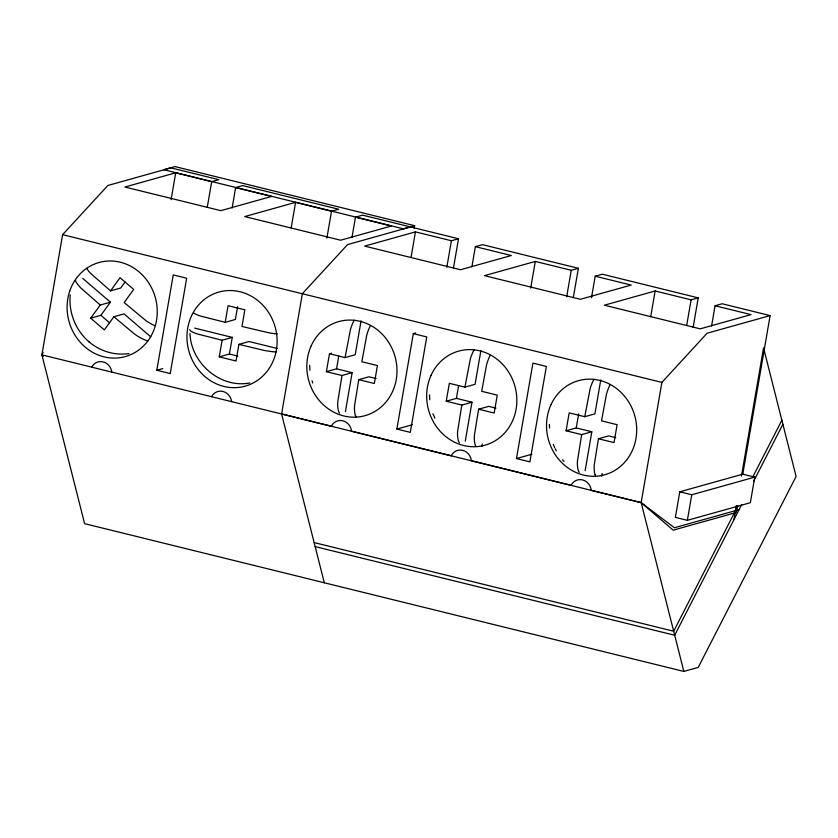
<?xml version="1.0" encoding="UTF-8"?>
<svg xmlns="http://www.w3.org/2000/svg" width="838" height="838" viewBox="0 0 838 838"><rect width="100%" height="100%" fill="white"/><g stroke="black" fill="none" stroke-linecap="round" stroke-linejoin="round"><path stroke-width="1.26" d="M70.245 294.934C68.475 312.448 75.713 330.654 89.226 341.988M741.452 476.099L763.554 347.875L796.1 476.476L698.222 667.404L683.85 671.427L84.607 523.656L41.9 354.872L62.62 234.661L107.851 185.481L170.847 167.851L218.791 179.667L211.679 181.657L175.718 172.796L124.914 187.021L220.792 210.663L271.606 196.438L235.646 187.576L232.116 208.034M171.088 199.654L175.718 172.796M156.811 370.249L173.246 274.906L186.665 278.216L170.229 373.559L156.811 370.249L162.75 368.584M207.269 207.237L211.679 181.657M219.252 356.862L222.122 340.238L232.283 337.389L229.413 354.013L219.252 356.862L236.033 361L238.903 344.376L249.064 341.527L277.284 348.482M193.85 313.056A21.17 3.897 9.8 0 0 194.563 313.548L195.464 314.051A21.683 3.991 9.8 0 0 200.743 316.115L225.202 322.326L228.072 305.702L244.853 309.84L241.983 326.464L269.166 332.854A21.62 3.981 9.8 0 0 275.314 333.744A20.793 3.823 9.8 0 0 277.284 333.943M237.573 306.698L235.363 319.488L225.202 322.326M291.163 227.926L295.573 202.346L331.523 211.218L338.636 209.228L242.758 185.586L235.646 187.576M326.893 238.076L331.523 211.218M345.434 411.563L352.138 372.659L341.977 375.508L326.401 371.663L329.481 353.762L331.513 353.196M351.97 237.583L355.49 217.126L362.613 215.136L458.512 238.757L453.442 268.17M326.401 371.663L336.562 368.825L338.762 356.035M341.977 375.508L337.756 401.873A21.683 7.689 -76.1 0 0 337.976 408.661L338.248 410.044A21.17 7.511 -76.1 0 0 339.526 413.207M329.481 353.762L345.067 357.606L350.546 329.072A21.62 7.668 -76.1 0 1 352.662 323.447A20.782 7.374 -76.1 0 1 354.285 320.221M361.063 320.87L355.228 354.757L345.067 357.606M376.105 378.577L368.919 376.796L358.758 379.645L354.547 405.749A21.798 7.71 -76.2 0 0 354.568 411.165A21.421 7.594 -76.1 0 0 354.757 412.757A21.149 7.532 -76 0 0 355.406 415.512M411.07 257.256L415.449 231.875L451.399 240.747L458.512 238.757M413.323 333.639L426.741 336.949L410.295 432.366L396.866 429.056L413.323 333.639L415.7 332.969M446.832 267.27L451.399 240.747M465.279 441.123L471.983 402.219L461.822 405.058L446.245 401.224L449.336 383.312L464.912 387.156L475.073 384.307L480.918 350.431M471.888 266.861L475.366 246.655L482.479 244.665L578.367 268.307L573.297 297.72M446.245 401.224L456.406 398.375L458.606 385.585M461.822 405.058L457.6 431.434A21.683 7.689 -76.1 0 0 457.831 438.211L458.093 439.604A21.17 7.511 -76.1 0 0 459.371 442.768M464.912 387.156L470.401 358.622A21.62 7.668 -76.1 0 1 472.506 353.008A20.782 7.374 -76.1 0 1 474.13 349.771M495.96 408.127L488.764 406.357L478.603 409.195L474.402 435.299A21.798 7.71 -76.2 0 0 474.413 440.715A21.421 7.594 -76.1 0 0 474.612 442.317A21.149 7.532 -76 0 0 475.261 445.062A20.887 7.395 -76.4 0 0 475.743 446.088M481.84 446.507L482.279 444.004M530.705 288.073L535.293 261.435L571.254 270.297L578.367 268.307M516.48 458.554L532.926 363.126L546.355 366.436L529.899 461.864L516.48 458.554L531.952 454.227M566.677 296.82L571.254 270.297M585.134 470.673L591.838 431.769L581.677 434.618L566.09 430.774L569.18 412.872L584.756 416.706L594.917 413.867L600.762 379.981M591.513 297.679L595.221 276.205L602.333 274.215L698.211 297.857L693.141 327.27M566.09 430.774L576.251 427.925L578.681 413.857M581.677 434.618L577.445 460.984A21.683 7.689 -76.1 0 0 577.675 467.772L577.937 469.154A21.17 7.511 -76.1 0 0 579.226 472.318M584.756 416.706L590.245 388.172A21.62 7.668 -76.1 0 1 592.361 382.557A20.782 7.374 -76.1 0 1 593.985 379.321M615.804 437.677L608.618 435.907L598.447 438.756L594.247 464.849A21.798 7.71 -76.2 0 0 594.268 470.275A21.421 7.594 -76.1 0 0 594.456 471.867A21.149 7.532 -76 0 0 595.106 474.622M601.694 476.068L602.124 473.554M650.697 316.764L655.138 290.985L691.099 299.847L698.211 297.857M742.782 474.172L754.766 477.126L750.356 502.706L687.359 520.335L675.376 517.381L679.786 491.801L742.782 474.172L770.122 315.591L707.115 333.22L661.894 382.4L641.164 502.611L683.85 671.427M686.741 325.113L691.099 299.847M711.588 325.972L715.065 305.755L722.178 303.765L770.122 315.591M687.359 520.335L691.769 494.766L754.766 477.126M733.941 519.696L736.372 505.597M737.272 506.142L736.173 512.542L673.165 530.171L641.164 502.611L591.23 490.303A11.617 10.653 74.4 0 0 582.525 479.891A11.617 10.653 74.4 0 0 571.076 485.328L471.385 460.743A11.617 10.653 74.4 0 0 462.67 450.331A11.617 10.653 74.4 0 0 451.232 455.778L351.531 431.193A11.617 10.653 74.4 0 0 342.826 420.781A11.617 10.653 74.4 0 0 331.377 426.228L281.62 413.951M414.108 228.198L414.632 225.684L174.933 166.573L163.766 169.726L403.455 228.837L414.632 225.684M370.239 325.898L369.443 327.574A21.683 7.689 -76.1 0 0 366.74 335.179L361.838 361.744L377.425 365.578L374.335 383.49L358.758 379.645M490.094 355.448L489.298 357.124A21.683 7.689 -76.1 0 0 486.585 364.74L481.693 391.294L497.269 395.138L494.179 413.04L478.603 409.195M609.938 384.998L609.142 386.685A21.683 7.689 -76.1 0 0 606.44 394.289L601.537 420.844L617.114 424.688L614.034 442.59L598.447 438.756M43.503 356.255L41.9 354.872L43.094 352.547M737.88 506.016L673.679 631.234L314.135 542.574M752.734 477.031L781.864 420.215M741.703 504.56L674.695 635.256L315.151 546.596M753.634 481.274L782.881 424.238M150.788 336.866L124.045 313.894L113.884 316.733L104.352 329.889L90.724 318.178L100.256 305.022L110.417 302.183L82.721 278.384M86.702 268.349A21.683 7.008 35.9 0 0 90.713 273.46L110.522 290.859L120.054 277.713L133.682 289.414L124.15 302.57L146.336 320.954A21.62 6.987 35.9 0 0 151.563 324.065A20.793 6.714 35.9 0 0 154.904 325.668M90.724 318.178L100.885 315.329L110.417 302.183M125.082 281.945L120.682 288.021L110.522 290.859M295.573 202.346L244.759 216.571L340.647 240.213L391.451 225.988L355.49 217.126M410.578 226.93L347.55 244.591L302.319 293.761L62.62 234.661M415.449 231.875L364.635 246.1L460.512 269.742L511.327 255.517L475.366 246.655M535.293 261.435L484.49 275.65L580.367 299.292L631.171 285.077L595.221 276.205M655.138 290.985L604.334 305.2L700.212 328.852L751.026 314.627L715.065 305.755M396.866 429.056L412.348 424.73M739.095 509.651L674.422 527.751L641.143 502.643L41.9 354.872M249.797 382.966C220.174 388.643 191.137 363.095 189.954 333.576M129 353.563C114.659 355.762 99.774 351.132 88.838 341.695M661.894 382.4L302.35 293.74L281.599 413.982L324.306 582.766M194.646 328.108L232.283 337.389M222.122 340.238L197.883 334.1A21.798 4.033 9.7 0 1 193.526 332.497A21.421 3.949 9.8 0 1 191.42 331.429A21.149 3.865 9.9 0 1 190.184 330.434A20.981 3.855 9.8 0 1 189.817 329.575M238.903 344.376L264.033 350.389A21.683 3.991 9.8 0 0 272.245 351.646L274.215 351.855A21.17 3.897 9.8 0 0 276.1 352.002M336.562 368.825L352.138 372.659M456.406 398.375L471.983 402.219M576.251 427.925L591.838 431.769M229.413 354.013L237.803 356.087M679.786 491.801L691.769 494.766M100.256 305.022L80.637 287.811A21.788 7.071 35.9 0 1 77.285 283.81A21.421 6.924 35.9 0 1 75.776 281.306A21.149 6.798 36.1 0 1 75.305 280.196M113.884 316.733L134.363 333.943A21.683 7.008 35.9 0 0 141.308 338.238L143.005 339.097A21.17 6.84 35.9 0 0 147.739 340.972M100.885 315.329L109.652 322.86M562.466 459.811L564.047 461.508M555.227 448.759L556.348 450.875M553.279 444.37L554.672 447.702M432.963 413.71L434.828 418.152M312.029 380.777L312.752 383.029M549.372 424.437L549.56 428.103M429.517 394.887L429.768 399.768M309.672 365.337L309.924 370.218M595.588 475.638A20.887 7.395 -76.4 0 1 595.137 474.549M356.422 417.429A20.887 7.395 -76.4 0 1 355.448 415.439M211.553 396.709A11.638 10.674 74.4 0 1 222.918 391.43A11.638 10.674 74.4 0 1 231.623 401.653M91.698 367.149A11.638 10.674 74.4 0 1 103.074 361.88A11.638 10.674 74.4 0 1 111.779 372.103M550.88 404.922A48.845 44.781 74.4 0 0 595.2 476.267A48.845 44.781 74.4 0 0 628.73 401.999A48.845 44.781 74.4 0 0 550.88 404.922M431.036 375.372A48.845 44.781 74.4 0 0 475.356 446.717A48.845 44.781 74.4 0 0 508.886 372.449A48.845 44.781 74.4 0 0 431.036 375.372M311.191 345.811A48.845 44.781 74.4 0 0 355.511 417.156A48.845 44.781 74.4 0 0 389.031 342.899A48.845 44.781 74.4 0 0 311.191 345.811M189.577 320.713A48.845 44.781 74.4 0 0 240.129 387.219A48.845 44.781 74.4 0 0 266.4 309.358A48.845 44.781 74.4 0 0 189.577 320.713M69.722 291.163A48.845 44.781 74.4 0 0 120.284 357.658A48.845 44.781 74.4 0 0 146.545 279.808A48.845 44.781 74.4 0 0 69.722 291.163"/></g></svg>
